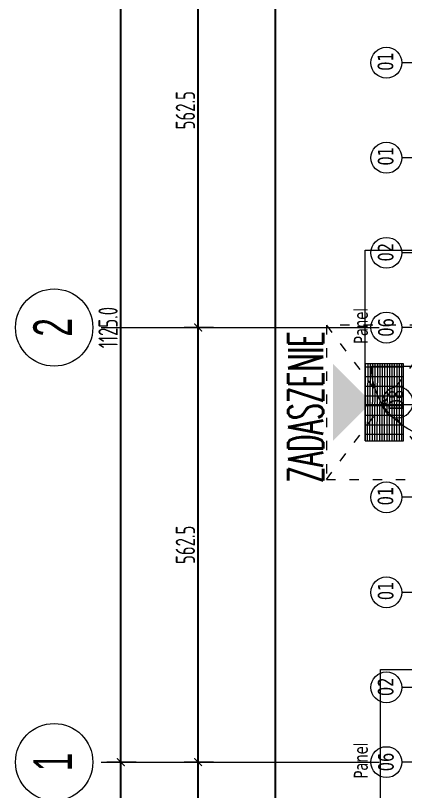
# Model space of a CAD drawing. Extents: x 6529560 to 6558080, y 5579316 to 5588131.
# Drawn here: x 6543739.38 to 6543744.42, y 5579604.15 to 5579614.19 of the extents above; entities that cross this region are included whole.
import ezdxf

# ---------------------------------------------------------------- set-up
doc = ezdxf.new("R2010")
doc.units = 0
doc.header["$MEASUREMENT"] = 0
doc.header["$PDSIZE"] = -5
for name, pattern in [('ACAD_ISO03W100', [30, 12, -18]), ('ACAD_ISO10W100', [18, 12, -3, 0, -3]), ('GR_SOLID', [0])]:
    doc.linetypes.add(name, pattern=pattern)
doc.layers.get('0').update_dxf_attribs({"color": 2, "linetype": 'CONTINUOUS', "lineweight": 5})
doc.layers.get('Defpoints').update_dxf_attribs({"linetype": 'CONTINUOUS'})
for name, color, linetype, lineweight in [('arch_drzwi i okna', 4, 'CONTINUOUS', 15), ('arch_drzwi i okna_znaczniki', 130, 'CONTINUOUS', 9), ('arch_fundamenty na rzucie', 3, 'CONTINUOUS', 15), ('arch_opisy', 20, 'CONTINUOUS', 13), ('arch_osie', 181, 'CONTINUOUS', 5), ('arch_powierzchnia', 6, 'CONTINUOUS', 35), ('arch_sciany dzialowe cienkie na hali', 52, 'CONTINUOUS', 15), ('arch_urządzenia sanitarne', 4, 'GR_SOLID', 13), ('arch_wymiary', 2, 'CONTINUOUS', 13), ('arch_zadaszenie', 76, 'CONTINUOUS', 15)]:
    doc.layers.add(name, color=color, linetype=linetype, lineweight=lineweight)
doc.layers.add('arch_osie opisy', color=1, linetype='CONTINUOUS')
doc.styles.add('GR_STANDARD', font='simplex.shx')
doc.styles.add('ISO8', font='iso8.shx', dxfattribs={"width": 0.7})
doc.styles.get("Standard").update_dxf_attribs({"font": 'arial.ttf', "width": 0.75})
doc.styles.add('TABELKA', font='tahoma.ttf', dxfattribs={"width": 0.8})
doc.dimstyles.new('biura', dxfattribs={"dimtxt": 0.25, "dimasz": 0.1, "dimexe": 0.18, "dimexo": 0.0625, "dimgap": 0.04, "dimtad": 1, "dimdec": 1, "dimlfac": 100, "dimzin": 0, "dimdsep": 46, "dimtxsty": 'ISO8', "dimblk": 'ARCHTICK', "dimcen": 0.09, "dimadec": 0, "dimazin": 0, "dimtfac": 1, "dimtdec": 1, "dimtix": 1, "dimtofl": 0, "dimtmove": 0, "dimatfit": 3, "dimldrblk": 'ARCHTICK', "dimfxl": 0.2, "dimfxlon": 1, "dimtolj": 1, "dimtzin": 0, "dimarcsym": 0})

# ---------------------------------------------------------------- blocks, each defined once
blk = doc.blocks.new('A$C5C8C0CF2')
at = {"layer": 'arch_urządzenia sanitarne'}
h = blk.add_hatch(color=256, dxfattribs=at)
h.dxf.hatch_style = 1
h.paths.add_polyline_path([(0.5251839784905314, 0.6700011305510998), (1.025183978490531, 0.1700011296197772), (0.0251839775592089, 0.1700011296197772)])
for p, q in [((0.0250038104131818, 1.606501130387187, 4.198329947513051), (0.0250038122758269, 1.686501111835241, -3.126270114769891)), ((1.025003811344504, 1.606501130387187, 4.198329947513051), (1.025003816932439, 1.686501121148467, -3.126270114769891))]:
    blk.add_line(p, q)
at = {"layer": 'arch_drzwi i okna', "extrusion": (0, 0, -1)}
for points in [[(-3.8109719753e-06, 1.606501130387187), (-3.8109719753e-06, 1.588501129299402), (-0.0500038117170334, 1.588501129299402), (-0.0500038117170334, 1.651001131162047), (-0.0650038104504347, 1.651001131162047), (-0.0650038123130798, 1.706501113250851), (-3.8128346205e-06, 1.706501113250851), (-3.8128346205e-06, 1.686501111835241)], [(-0.0550038116052747, 1.610001130960881), (-0.0585807953029871, 1.528074731118977), (-0.0692845238372684, 1.446771842427551), (-0.087033536285162, 1.366711227223277), (-0.1116927480325103, 1.288502195850014), (-0.1430744929239154, 1.212739963084459), (-0.180939931422472, 1.140001131221652), (-0.2250008899718523, 1.070839281193912), (-0.2749220347031951, 1.005780776031315), (-0.3303234372287989, 0.9453207561746239), (-0.3907834589481354, 0.8899193536490201), (-0.4558419613167644, 0.8399982079863548), (-0.5250038113445044, 0.7959372512996197), (-0.5977426450699568, 0.758071810938418), (-0.6735048759728671, 0.7266900660470128), (-0.7517139101400973, 0.702030853368342), (-0.8317745253443717, 0.6842818427830935), (-0.9130774140357971, 0.6735781142488122), (-0.995003811083734, 0.6700011305510998), (-0.995003811083734, 1.650001129135489), (-0.0550038116052747, 1.650001129135489), (-0.0550038116052747, 1.610001130960881), (-0.995003811083734, 1.610001130960881)], [(-1.050003811717033, 1.606501130387187), (-1.050003811717033, 1.588501129299402), (-1.000003810971975, 1.588501129299402), (-1.000003810971975, 1.651001131162047), (-0.985003812238574, 1.651001131162047), (-0.9850038178265094, 1.706501122564077), (-1.050003817304968, 1.706501122564077), (-1.050003817304968, 1.686501121148467)]]:
    blk.add_lwpolyline(points, dxfattribs=at)
at = {"layer": 'arch_drzwi i okna_znaczniki'}
blk.add_line((0.5250038113445044, 1.877803624607622, -1.9573187933e-06), (0.5250038113445044, 1.209084356203675, 7.324598104964152), dxfattribs=at)
blk.add_circle((0.5250038113445044, 1.00908435601741, 7.324598104964152), 0.2, dxfattribs=at)
blk = doc.blocks.new('_ArchTick')
at = {"color": 0, "linetype": 'ByBlock', "const_width": 0.15}
blk.add_lwpolyline([(-0.5, -0.5), (0.5, 0.5)], dxfattribs=at)
blk = doc.blocks.new('*D266')
at = {"layer": 'arch_wymiary', "color": 0, "lineweight": -2, "transparency": 16777216}
for p, q in [((6543740.939702822, 5579615.777648029), (6543740.559702824, 5579615.777648029)), ((6543740.739702823, 5579615.777648029), (6543740.739702823, 5579604.527648059)), ((6543740.939702822, 5579604.527648059), (6543740.559702824, 5579604.527648059))]:
    blk.add_line(p, q, dxfattribs=at)
at = {"layer": 'Defpoints', "color": 0, "transparency": 16777216}
for p in [(6543742.739702822, 5579615.777648029), (6543740.739702823, 5579604.527648059), (6543742.739702822, 5579604.527648059)]:
    blk.add_point(p, dxfattribs=at)
at = {"layer": 'arch_wymiary', "color": 0, "lineweight": -2, "transparency": 16777216, "xscale": 0.1, "yscale": 0.1, "zscale": 0.1}
for p, rotation in [((6543740.739702823, 5579615.777648029), 90), ((6543740.739702823, 5579604.527648059), 270)]:
    blk.add_blockref('_ArchTick', p, dxfattribs=dict(at, rotation=rotation))
at = {"layer": 'arch_wymiary', "color": 0, "transparency": 16777216, "insert": (6543740.574702823, 5579610.152648043), "char_height": 0.25, "attachment_point": 5, "rotation": 90, "style": 'ISO8'}
blk.add_mtext('\\A1;1125.0', dxfattribs=at)
blk = doc.blocks.new('*D267')
at = {"layer": 'arch_wymiary', "color": 0, "lineweight": -2, "transparency": 16777216}
for p, q in [((6543741.939702823, 5579615.777648029), (6543741.559702823, 5579615.777648029)), ((6543741.739702823, 5579615.777648029), (6543741.739702823, 5579610.152648001)), ((6543741.939702823, 5579610.152648001), (6543741.559702823, 5579610.152648001))]:
    blk.add_line(p, q, dxfattribs=at)
at = {"layer": 'Defpoints', "color": 0, "transparency": 16777216}
for p in [(6543742.739702822, 5579615.777648029), (6543741.739702823, 5579610.152648001), (6543742.739702795, 5579610.152648001)]:
    blk.add_point(p, dxfattribs=at)
at = {"layer": 'arch_wymiary', "color": 0, "lineweight": -2, "transparency": 16777216, "xscale": 0.1, "yscale": 0.1, "zscale": 0.1}
for p, rotation in [((6543741.739702823, 5579615.777648029), 90), ((6543741.739702823, 5579610.152648001), 270)]:
    blk.add_blockref('_ArchTick', p, dxfattribs=dict(at, rotation=rotation))
at = {"layer": 'arch_wymiary', "color": 0, "transparency": 16777216, "insert": (6543741.574702822, 5579612.965148015), "char_height": 0.25, "attachment_point": 5, "rotation": 90, "style": 'ISO8'}
blk.add_mtext('\\A1;562.5', dxfattribs=at)
blk = doc.blocks.new('*D268')
at = {"layer": 'arch_wymiary', "color": 0, "lineweight": -2, "transparency": 16777216}
for p, q in [((6543741.939702823, 5579610.152648001), (6543741.559702823, 5579610.152648001)), ((6543741.739702823, 5579610.152648001), (6543741.739702823, 5579604.52764805)), ((6543741.939702823, 5579604.52764805), (6543741.559702823, 5579604.52764805))]:
    blk.add_line(p, q, dxfattribs=at)
at = {"layer": 'Defpoints', "color": 0, "transparency": 16777216}
for p in [(6543742.739702795, 5579610.152648001), (6543741.739702823, 5579604.52764805), (6543742.739702822, 5579604.52764805)]:
    blk.add_point(p, dxfattribs=at)
at = {"layer": 'arch_wymiary', "color": 0, "lineweight": -2, "transparency": 16777216, "xscale": 0.1, "yscale": 0.1, "zscale": 0.1}
for p, rotation in [((6543741.739702823, 5579610.152648001), 90), ((6543741.739702823, 5579604.52764805), 270)]:
    blk.add_blockref('_ArchTick', p, dxfattribs=dict(at, rotation=rotation))
at = {"layer": 'arch_wymiary', "color": 0, "transparency": 16777216, "insert": (6543741.574702822, 5579607.340148026), "char_height": 0.25, "attachment_point": 5, "rotation": 90, "style": 'ISO8'}
blk.add_mtext('\\A1;562.5', dxfattribs=at)

msp = doc.modelspace()

# ---------------------------------------------------------------- hatches: boundary and pattern name
h = msp.add_hatch()
h.set_pattern_fill('GRATE', color=256, angle=-90.00000000000001)
h.set_pattern_definition([(270, (964140.7485544878, 12123386.01937242), (0.03125, 0), []), (360, (964140.7485544878, 12123386.01937242), (0, 0.125), [])])
h.paths.add_polyline_path([(6543744.399702058, 5579609.684679894), (6543743.899702057, 5579609.684679894), (6543743.899702057, 5579608.684679895), (6543744.399702058, 5579608.684679895)])

# ---------------------------------------------------------------- linework, layer by layer
msp.add_lwpolyline([(6543744.399702058, 5579609.684679894), (6543743.899702057, 5579609.684679894), (6543743.899702057, 5579608.684679895), (6543744.399702058, 5579608.684679895)], close=True)
at = {"layer": 'arch_drzwi i okna_znaczniki'}
for p, q in [((6543744.919702159, 5579613.580149025), (6543744.375982891, 5579613.580149025)), ((6543744.919702159, 5579612.350149024), (6543744.375982891, 5579612.350149024)), ((6543744.919702159, 5579611.120149024), (6543744.375982891, 5579611.120149024)), ((6543744.919702113, 5579610.152649117), (6543744.375982844, 5579610.152649117)), ((6543744.919702098, 5579607.955149107), (6543744.37598283, 5579607.955149107)), ((6543744.919702098, 5579606.725149107), (6543744.37598283, 5579606.725149107)), ((6543744.919702098, 5579605.495149105), (6543744.37598283, 5579605.495149105)), ((6543744.919702061, 5579604.527649207), (6543744.37598279, 5579604.527649207))]:
    msp.add_line(p, q, dxfattribs=at)
for centre in [(6543744.175982891, 5579613.580149025, -7.339101721382197), (6543744.175982891, 5579612.350149024, -7.339101721382206), (6543744.175982891, 5579611.120149024, -7.339101721382213), (6543744.175982844, 5579610.152649117, 0.0368576766655711), (6543744.17598283, 5579607.955149107, -7.339101725897106), (6543744.17598283, 5579606.725149107, -7.339101725897113), (6543744.17598283, 5579605.495149105, -7.33910172589712), (6543744.17598279, 5579604.527649207, 0.0368576766655693)]:
    msp.add_circle(centre, 0.2, dxfattribs=at)
at = {"layer": 'arch_fundamenty na rzucie', "extrusion": (-8.031561e-10, 4.9482356e-09, 1)}
msp.add_lwpolyline([(6543746.699804136, 5579609.152821595), (6543743.899804159, 5579609.152535744), (6543743.899599969, 5579611.152535739), (6543746.699599954, 5579611.152821593)], close=True, dxfattribs=at)
at = {"layer": 'arch_fundamenty na rzucie', "extrusion": (-4.9483997e-09, -8.021447e-10, 1)}
msp.add_lwpolyline([(6543744.099847707, 5579605.727801489), (6543746.499847704, 5579605.72755594), (6543746.499602162, 5579603.327555953), (6543744.099602166, 5579603.327801496), (6543744.099847707, 5579605.727801489)], dxfattribs=at)
at = {"layer": 'arch_osie', "linetype": 'ACAD_ISO10W100', "ltscale": 0.3, "extrusion": (-4.9483178e-09, -8.026501e-10, 1)}
for points in [[(6543740.484085401, 5579610.152648016), (6543750.499701991, 5579610.152647964)], [(6543740.4840854, 5579604.527648018), (6543858.104664291, 5579604.5276493)]]:
    msp.add_lwpolyline(points, dxfattribs=at)
at = {"layer": 'arch_osie'}
for centre in [(6543739.876912581, 5579610.152648022, 9.165154872e-07), (6543739.876912586, 5579604.527648022, 9.165154872e-07)]:
    msp.add_circle(centre, 0.4999999999999999, dxfattribs=at)
at = {"layer": 'arch_powierzchnia'}
for points in [[(6543740.739702823, 5579621.115133819), (6543857.859691394, 5579621.115133819), (6543857.859691394, 5579599.967649211), (6543740.739702823, 5579599.967649211)], [(6543741.739702823, 5579620.11513382), (6543856.859691393, 5579620.11513382), (6543856.859691393, 5579600.967649211), (6543741.739702823, 5579600.967649211)], [(6543742.739702822, 5579619.115133819), (6543855.859691393, 5579619.115133819), (6543855.859691393, 5579601.967649211), (6543742.739702822, 5579601.967649211)]]:
    msp.add_lwpolyline(points, close=True, dxfattribs=at)
at = {"layer": 'arch_zadaszenie', "linetype": 'ACAD_ISO03W100', "ltscale": 0.01}
for points in [[(6543744.899702058, 5579610.184679894), (6543743.399702058, 5579610.184679894), (6543743.399702058, 5579608.184679894), (6543744.899702058, 5579608.184679894), (6543744.899702058, 5579610.184679894)], [(6543743.399702058, 5579610.184679894), (6543744.899702058, 5579608.184679894)], [(6543743.399702058, 5579608.184679894), (6543744.899702058, 5579610.184679894)]]:
    msp.add_lwpolyline(points, dxfattribs=at)

# ---------------------------------------------------------------- block references
at = {"layer": 'arch_sciany dzialowe cienkie na hali', "xscale": -1, "rotation": 270}
msp.add_blockref('A$C5C8C0CF2', (6543743.313200999, 5579608.659676083, -11.53743167792505), dxfattribs=at)

# ---------------------------------------------------------------- texts
at = {"layer": 'arch_drzwi i okna_znaczniki', "attachment_point": 1, "rotation": 90, "style": 'TABELKA'}
for s, insert, char_height, width in [('01', (6543744.064005502, 5579613.476239243, -21.52488756055583), 0.2, 0.354261597984987), ('01', (6543744.066181883, 5579612.24924902, -21.54488756055583), 0.2, 0.354261597984987), ('02', (6543744.066317141, 5579611.007722, -21.53488756055581), 0.2, 0.354261597984987), ('Panel', (6543743.754348769, 5579609.939390653, -7.870394421876571), 0.18, 1.221098900301058), ('06', (6543744.069671929, 5579610.034116718, -15.01892814087696), 0.2, 0.354261597984987), ('D8', (6543744.201818413, 5579609.081156913, -11.13322647093117), 0.2, 0.354261597984987), ('01', (6543744.064005502, 5579607.851239333, -21.52488756055583), 0.2, 0.354261597984987), ('01', (6543744.066181883, 5579606.62424911, -21.54488756055583), 0.2, 0.354261597984987), ('02', (6543744.066317141, 5579605.382722091, -21.53488756055581), 0.2, 0.354261597984987), ('Panel', (6543743.75434874, 5579604.314391867, -7.833535260024417), 0.18, 1.221098900301058), ('06', (6543744.069671929, 5579604.409116809, -15.01892814087696), 0.2, 0.354261597984987)]:
    msp.add_mtext(s, dxfattribs=dict(at, insert=insert, char_height=char_height, width=width))
at = {"layer": 'arch_opisy', "color": 5, "style": 'GR_STANDARD', "width": 0.5422077922077922}
msp.add_text('ZADASZENIE', height=0.4563612832343523, rotation=89.98432930469332, dxfattribs=at).set_placement((6543743.359625446, 5579608.141647111, -13.83898695763495))
at = {"layer": 'arch_osie opisy', "char_height": 0.4999999999999999, "width": 0.7499999999999991, "attachment_point": 1, "rotation": 89.99999999999729}
for s, insert in [('{\\fArial Narrow|b0|i0|c238|p34;2}', (6543739.607878625, 5579610.036072213, 9.165154872e-07)), ('{\\fArial Narrow|b0|i0|c238|p34;1}', (6543739.607878634, 5579604.411072213, 9.165154872e-07))]:
    msp.add_mtext(s, dxfattribs=dict(at, insert=insert))

# ---------------------------------------------------------------- dimensions: what is measured, and where the dimension line sits
at = {"layer": 'arch_wymiary'}
for base, p1, p2, picture, middle in [((6543740.739702823, 5579604.527648059), (6543742.739702822, 5579615.777648029), (6543742.739702822, 5579604.527648059), '*D266', (6543740.574702823, 5579610.152648043)), ((6543741.739702823, 5579610.152648001), (6543742.739702822, 5579615.777648029), (6543742.739702795, 5579610.152648001, 0.0368585733870545), '*D267', (6543741.574702822, 5579612.965148015)), ((6543741.739702823, 5579604.52764805), (6543742.739702795, 5579610.152648001, 0.0368585733870545), (6543742.739702822, 5579604.52764805, -7.0438853e-08), '*D268', (6543741.574702822, 5579607.340148026))]:
    dim = msp.add_linear_dim(base=base, p1=p1, p2=p2, angle=90, dimstyle='biura', override={"dimtxt": 0.25}, dxfattribs=at)
    dim.commit()
    dim.dimension.update_dxf_attribs({"geometry": picture, "text_midpoint": middle})

doc.saveas('drawing.dxf')
